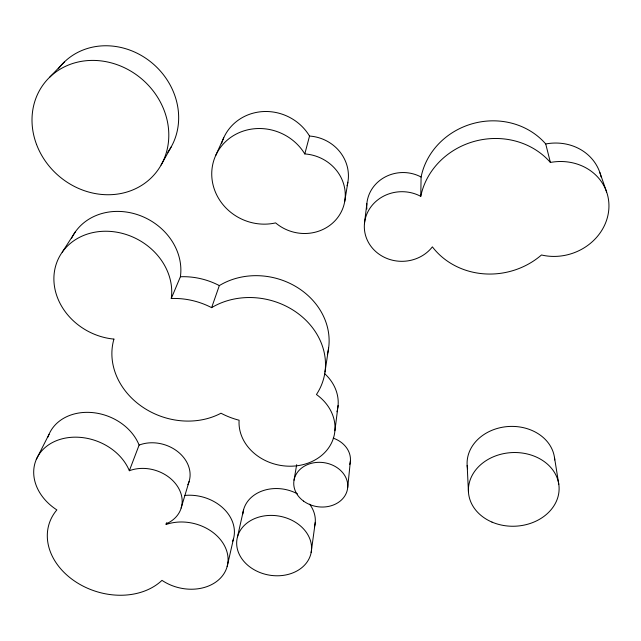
<?xml version="1.0" encoding="UTF-8"?>
<svg xmlns="http://www.w3.org/2000/svg" width="641" height="641" viewBox="0 0 641 641"><rect width="100%" height="100%" fill="white"/><g stroke="black" fill="none" stroke-linecap="round" stroke-linejoin="round"><path stroke-width="0.96" d="M420.768 196.346A73.531 67.433 -13.6 0 1 475.414 141.084A73.531 67.433 -13.6 0 1 550.387 162.445A52.153 46.889 -18.7 0 1 608.75 210.088A52.153 46.889 -18.7 0 1 541.485 254.982A73.531 67.433 -13.6 0 1 432.387 246.865A37.603 34.806 -0.8 0 1 380.914 255.422A37.603 34.806 -0.8 0 1 370.041 208.117A37.603 34.806 -0.8 0 1 420.768 196.346L421.097 177.02A70.79 65.39 -15.3 0 1 473.627 123.384A70.79 65.39 -15.3 0 1 545.731 143.961A50.198 45.455 -20.3 0 1 601.122 176.988M347.686 487.649L350.379 461.159M364.449 223.685L366.86 203.646M334.898 430.76L338.087 405.505M311.141 552.614A37.683 29.919 10.3 0 0 260.526 516.654A37.683 29.919 10.3 0 0 250.671 567.525A37.683 29.919 10.3 0 0 311.141 552.614L315.26 522.335M324.987 372.02L328.609 348.143M344.69 201.619L347.863 182.244M294.027 480.213L296.671 464.685M237.515 536.773L243.62 509.587M227.154 566.516L233.492 538.825M304.796 153.928L305.549 153.992A42.322 39.63 15.9 0 1 342.198 209.887A42.322 39.63 15.9 0 1 275.622 222.9A50.583 47.258 23.7 0 1 215.047 191.178A50.583 47.258 23.7 0 1 239.942 132.326A50.583 47.258 23.7 0 1 304.796 153.928L309.531 136.052A48.7 45.864 25 0 0 261.584 111.678A48.7 45.864 25 0 0 221.57 143.664M181.107 508.041L189.087 481.543M166.219 524.442L165.883 523.945A35.6 28.396 17.2 0 0 177.004 485.63A35.6 28.396 17.2 0 0 129.338 470.726A50.423 39.966 20.5 0 0 52.065 442.739A50.423 39.966 20.5 0 0 56.857 509.916A64.941 50.294 17.7 0 0 75.069 581.411A64.941 50.294 17.7 0 0 161.973 580.361A42.226 32.987 14.3 0 0 216.257 581.756A42.226 32.987 14.3 0 0 219.534 538.536A42.226 32.987 14.3 0 0 166.219 524.442L166.796 522.591M113.914 339.097L113.778 339.081A60.574 52.209 27.2 0 1 53.916 277.128A60.574 52.209 27.2 0 1 117.423 232.306A60.574 52.209 27.2 0 1 171.267 298.506A70.374 60.078 19.6 0 1 211.626 307.648L219.326 285.59A69.148 60.518 14.6 0 1 298.009 287.889A69.148 60.518 14.6 0 1 327.327 354.513M129.338 470.726L139.105 445.094A48.788 39.213 20.8 0 0 92.208 412.564A48.788 39.213 20.8 0 0 48.027 436.97M171.267 298.506L180.393 276.752A58.435 50.895 28 0 0 138.752 215.088A58.435 50.895 28 0 0 71.528 238.364M215.672 155.571L223.733 137.767M36.281 459.485L49.045 434.294M161.091 165.049L171.123 147.029M62.217 252.193L75.342 231.85M49.846 77.048L64.421 61.913M309.531 136.052L310.252 136.108A40.744 38.476 16.5 0 1 347.061 185.73M599.872 172.557L606.642 192.036M545.731 143.961L550.387 162.445M554.457 457.362L558.8 484.284M467.169 465.39L468.459 492.264M309.595 504.138A36.489 29.382 10.3 0 1 314.491 526.734M242.843 514.01A36.489 29.382 10.3 0 1 297.448 493.858M58.299 68.867A68.859 61.889 41.9 0 1 149.441 60.887A68.859 61.889 41.9 0 1 167.75 152.286M467.601 468.795A43.86 36.072 -3.2 0 1 506.518 426.666A43.86 36.072 -3.2 0 1 554.721 459.958M333.24 438.148A26.209 21.81 8.1 0 1 349.77 464.413M184.576 495.461A40.896 32.427 14.4 0 1 223.445 508.465A40.896 32.427 14.4 0 1 232.643 541.381M139.105 445.094A34.454 27.867 17.5 0 1 178.182 451.985A34.454 27.867 17.5 0 1 187.829 484.724M366.836 209.022A36.217 33.805 -1.8 0 1 383.703 177.789A36.217 33.805 -1.8 0 1 421.097 177.02M113.93 339.097A70.374 60.078 19.6 0 0 141.965 406.618A70.374 60.078 19.6 0 0 220.985 413.221A71.632 61.985 14.4 0 0 239.109 420.224L239.053 421.305A48.243 40.679 10.8 0 0 307.432 463.347A48.243 40.679 10.8 0 0 316.438 394.511A71.632 61.985 14.4 0 0 301.166 315.965A71.632 61.985 14.4 0 0 211.626 307.648M180.393 276.752A67.954 58.684 20 0 1 219.326 285.59M337.398 410.008A46.617 39.79 10.9 0 1 336.958 411.778M324.779 373.759A46.617 39.79 10.9 0 1 337.751 408.221M36.529 144.417A71.536 63.82 40.4 0 0 153.528 175.474A71.536 63.82 40.4 0 0 111.149 62.842A71.536 63.82 40.4 0 0 36.529 144.417M491.959 522.078A45.383 36.849 -2.8 0 0 559.104 487.817A45.383 36.849 -2.8 0 0 490.189 458.283A45.383 36.849 -2.8 0 0 491.959 522.078M303.546 501.094A27.098 22.251 8.2 0 0 347.39 489.628A27.098 22.251 8.2 0 0 311.326 463.323A27.098 22.251 8.2 0 0 303.546 501.094"/></g></svg>
